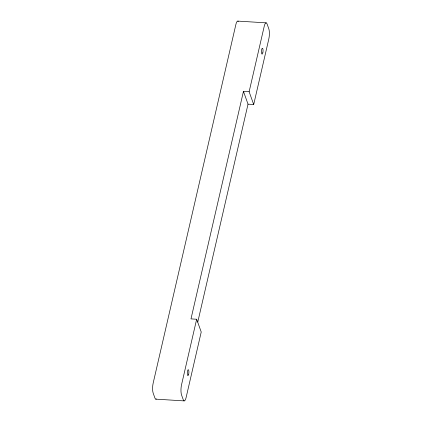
<?xml version="1.0" encoding="UTF-8"?>
<svg xmlns="http://www.w3.org/2000/svg" width="422" height="422" viewBox="0 0 422 422"><rect width="100%" height="100%" fill="white"/><g stroke="black" fill="none" stroke-linecap="round" stroke-linejoin="round"><path stroke-width="0.63" d="M243.457 91.395L248.03 104.16L253.701 104.514L249.128 91.743L243.457 91.395L190.987 318.89L196.657 319.243L201.225 332.014L186.113 397.54A7.369 1.968 -86.5 0 1 183.259 399.734L181.544 394.945A7.369 1.968 -86.5 0 1 181.539 384.774L196.657 319.243M249.128 91.743L264.246 26.217A7.369 1.968 -86.5 0 1 267.1 24.022L268.814 28.812A7.369 1.968 -86.5 0 1 268.814 38.982L253.701 104.514M197.776 322.049L248.03 104.16M237.834 21.1L266.192 22.857M155.808 399.143L184.166 400.9M238.325 21.443A7.369 1.968 -86.5 0 0 235.887 24.46L153.186 383.018A7.369 1.968 -86.5 0 0 153.186 393.188L154.9 397.978A7.369 1.968 -86.5 0 0 156.33 398.985M188.666 374.245A2.949 0.786 -86.5 0 0 188.302 369.709A2.949 0.786 -86.5 0 0 187.315 373.992A2.949 0.786 -86.5 0 0 188.666 374.245M262.816 52.782A2.949 0.786 -86.5 0 0 262.452 48.245A2.949 0.786 -86.5 0 0 261.466 52.528A2.949 0.786 -86.5 0 0 262.816 52.782"/></g></svg>
